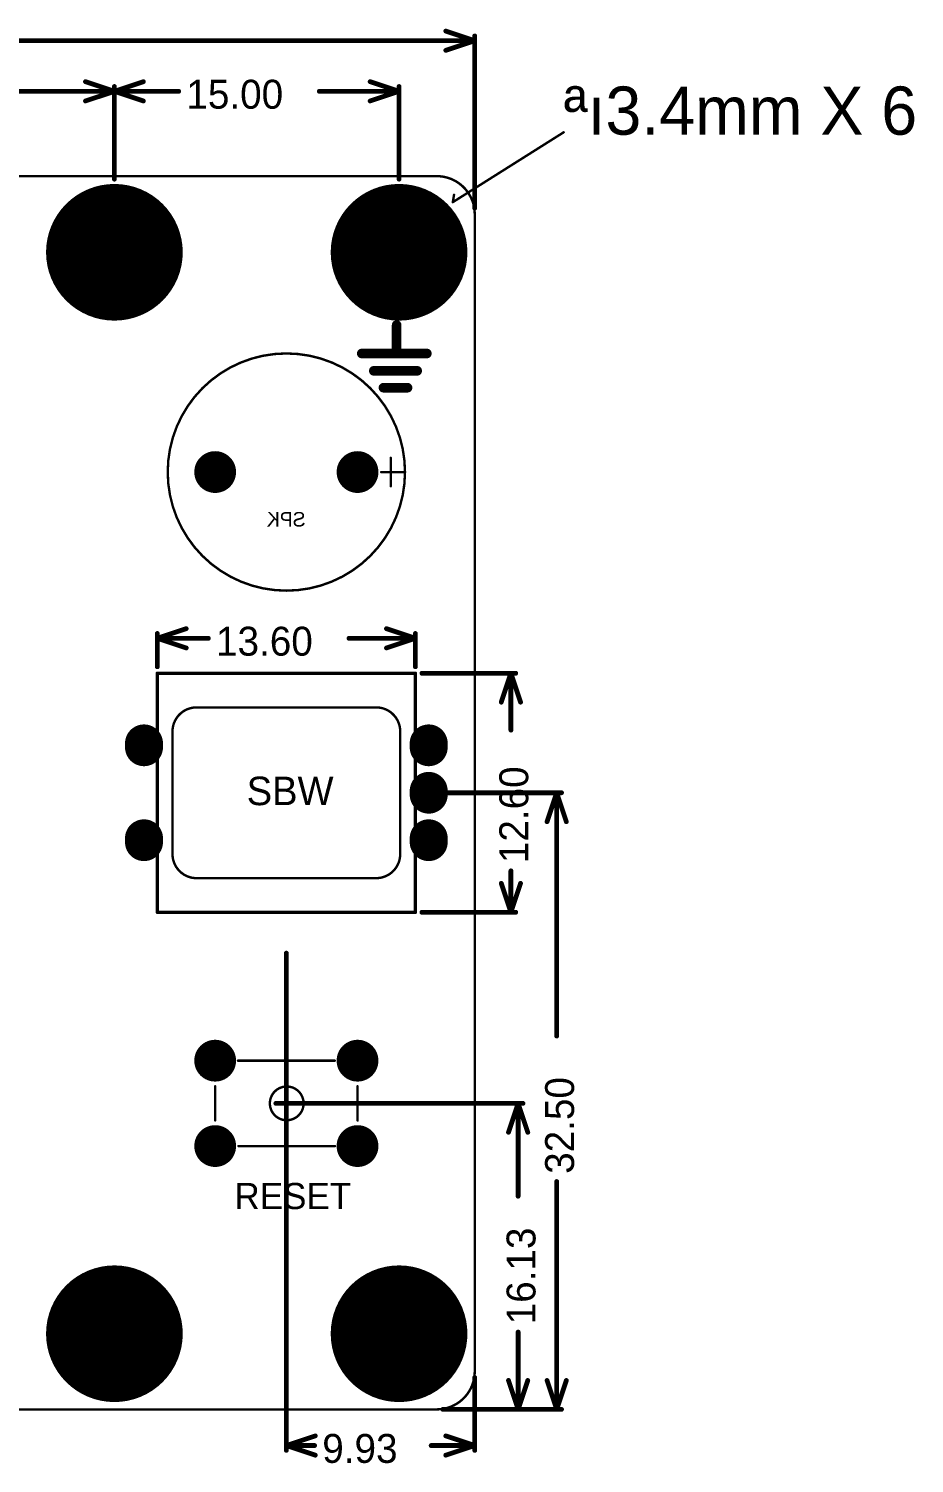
# Model space of a CAD drawing. Header units: millimetres. Extents: x 3.36 to 9.53, y 8.95 to 11.93.
# Drawn here: x 7.691 to 9.528, y 8.949 to 11.926 of the extents above; entities that cross this region are included whole.
import ezdxf

# ---------------------------------------------------------------- set-up
doc = ezdxf.new("R2010")
doc.units = ezdxf.units.MM
doc.header["$MEASUREMENT"] = 0
doc.layers.get('0').update_dxf_attribs({"linetype": 'CONTINUOUS'})
for name, color, linetype in [('BOTTOMOVERLAY', 54, 'CONTINUOUS'), ('BOTTOMSOLDER', 6, 'CONTINUOUS'), ('KEEPOUTLAYER', 6, 'CONTINUOUS'), ('MECHANICAL1', 6, 'CONTINUOUS'), ('MECHANICAL13', 56, 'CONTINUOUS'), ('MULTILAYER', 9, 'CONTINUOUS'), ('TOPOVERLAY', 2, 'CONTINUOUS'), ('TOPSOLDER', 216, 'CONTINUOUS')]:
    doc.layers.add(name, color=color, linetype=linetype)

# ---------------------------------------------------------------- blocks, each defined once
blk = doc.blocks.new('SWITCH_6_6_7_2P_1')
at = {"layer": 'BOTTOMSOLDER', "const_width": 0.0434}
for points in [[(-0.1693, 0.0886, 1), (-0.126, 0.0886, 1)], [(0.126, 0.0886, 1), (0.1693, 0.0886, 1)], [(-0.1693, -0.0886, 1), (-0.126, -0.0886, 1)], [(0.126, -0.0886, 1), (0.1693, -0.0886, 1)]]:
    blk.add_lwpolyline(points, format="xyb", close=True, dxfattribs=at)
at = {"layer": 'MULTILAYER', "const_width": 0.0394}
for points in [[(-0.1673, 0.0886, 1), (-0.128, 0.0886, 1)], [(0.128, 0.0886, 1), (0.1673, 0.0886, 1)], [(-0.1673, -0.0886, 1), (-0.128, -0.0886, 1)], [(0.128, -0.0886, 1), (0.1673, -0.0886, 1)]]:
    blk.add_lwpolyline(points, format="xyb", close=True, dxfattribs=at)
at = {"layer": 'TOPSOLDER', "const_width": 0.0434}
for points in [[(-0.1693, 0.0886, 1), (-0.126, 0.0886, 1)], [(0.126, 0.0886, 1), (0.1693, 0.0886, 1)], [(-0.1693, -0.0886, 1), (-0.126, -0.0886, 1)], [(0.126, -0.0886, 1), (0.1693, -0.0886, 1)]]:
    blk.add_lwpolyline(points, format="xyb", close=True, dxfattribs=at)
blk = doc.blocks.new('BM_29')
at = {"layer": 'BOTTOMSOLDER', "const_width": 0.0789}
for points in [[(-0.2953, 0.0945), (-0.2953, 0.1024)], [(0.2953, 0.0945), (0.2953, 0.1024)], [(0.2953, -0.0039), (0.2953, 0.0039)], [(-0.2953, -0.1024), (-0.2953, -0.0945)], [(0.2953, -0.1024), (0.2953, -0.0945)]]:
    blk.add_lwpolyline(points, dxfattribs=at)
at = {"layer": 'BOTTOMSOLDER', "const_width": 0.0394}
for points in [[(-0.315, 0.1024, 1), (-0.2756, 0.1024, 1)], [(-0.315, 0.0945, 1), (-0.2756, 0.0945, 1)], [(0.2756, 0.1024, 1), (0.315, 0.1024, 1)], [(0.2756, 0.0945, 1), (0.315, 0.0945, 1)], [(0.2756, 0.0039, 1), (0.315, 0.0039, 1)], [(0.2756, -0.0039, 1), (0.315, -0.0039, 1)], [(-0.315, -0.0945, 1), (-0.2756, -0.0945, 1)], [(0.2756, -0.0945, 1), (0.315, -0.0945, 1)], [(-0.315, -0.1024, 1), (-0.2756, -0.1024, 1)], [(0.2756, -0.1024, 1), (0.315, -0.1024, 1)]]:
    blk.add_lwpolyline(points, format="xyb", close=True, dxfattribs=at)
at = {"layer": 'MULTILAYER', "const_width": 0.0709}
for points in [[(-0.2953, 0.0945), (-0.2953, 0.1024)], [(0.2953, 0.0945), (0.2953, 0.1024)], [(0.2953, -0.0039), (0.2953, 0.0039)], [(-0.2953, -0.1024), (-0.2953, -0.0945)], [(0.2953, -0.1024), (0.2953, -0.0945)]]:
    blk.add_lwpolyline(points, dxfattribs=at)
at = {"layer": 'MULTILAYER', "const_width": 0.0354}
for points in [[(-0.313, 0.1024, 1), (-0.2776, 0.1024, 1)], [(-0.313, 0.0945, 1), (-0.2776, 0.0945, 1)], [(0.2776, 0.1024, 1), (0.313, 0.1024, 1)], [(0.2776, 0.0945, 1), (0.313, 0.0945, 1)], [(0.2776, 0.0039, 1), (0.313, 0.0039, 1)], [(0.2776, -0.0039, 1), (0.313, -0.0039, 1)], [(-0.313, -0.0945, 1), (-0.2776, -0.0945, 1)], [(0.2776, -0.0945, 1), (0.313, -0.0945, 1)], [(-0.313, -0.1024, 1), (-0.2776, -0.1024, 1)], [(0.2776, -0.1024, 1), (0.313, -0.1024, 1)]]:
    blk.add_lwpolyline(points, format="xyb", close=True, dxfattribs=at)
at = {"layer": 'TOPOVERLAY', "const_width": 0.005}
for points in [[(-0.2362, 0.1272, -0.414214), (-0.1862, 0.1772)], [(0.1862, 0.1772, -0.414214), (0.2362, 0.1272)], [(-0.1862, -0.1772, -0.414214), (-0.2362, -0.1272)], [(0.2362, -0.1272, -0.414214), (0.1862, -0.1772)]]:
    blk.add_lwpolyline(points, format="xyb", dxfattribs=at)
for points in [[(-0.1862, 0.1772), (-0.0492, 0.1772)], [(-0.0492, 0.1772), (0.0984, 0.1772)], [(0.0984, 0.1772), (0.1862, 0.1772)], [(-0.2362, -0.1272), (-0.2362, 0.1272)], [(0.2362, -0.1272), (0.2362, 0.1272)], [(-0.1862, -0.1772), (0.0878, -0.1772)], [(0.0878, -0.1772), (0.1862, -0.1772)]]:
    blk.add_lwpolyline(points, dxfattribs=at)
at = {"layer": 'TOPOVERLAY', "const_width": 0.0025}
for points in [[(-0.1875, 0.1772, 1), (-0.185, 0.1772, 1)], [(-0.1875, 0.1772, 1), (-0.185, 0.1772, 1)], [(-0.0505, 0.1772, 1), (-0.048, 0.1772, 1)], [(-0.0505, 0.1772, 1), (-0.048, 0.1772, 1)], [(0.0972, 0.1772, 1), (0.0997, 0.1772, 1)], [(0.0972, 0.1772, 1), (0.0997, 0.1772, 1)], [(0.185, 0.1772, 1), (0.1875, 0.1772, 1)], [(0.185, 0.1772, 1), (0.1875, 0.1772, 1)], [(-0.2375, 0.1272, 1), (-0.235, 0.1272, 1)], [(-0.2375, 0.1272, 1), (-0.235, 0.1272, 1)], [(0.235, 0.1272, 1), (0.2375, 0.1272, 1)], [(0.235, 0.1272, 1), (0.2375, 0.1272, 1)], [(-0.2375, -0.1272, 1), (-0.235, -0.1272, 1)], [(-0.2375, -0.1272, 1), (-0.235, -0.1272, 1)], [(0.235, -0.1272, 1), (0.2375, -0.1272, 1)], [(0.235, -0.1272, 1), (0.2375, -0.1272, 1)], [(-0.1875, -0.1772, 1), (-0.185, -0.1772, 1)], [(-0.1875, -0.1772, 1), (-0.185, -0.1772, 1)], [(0.0865, -0.1772, 1), (0.089, -0.1772, 1)], [(0.0865, -0.1772, 1), (0.089, -0.1772, 1)], [(0.185, -0.1772, 1), (0.1875, -0.1772, 1)], [(0.185, -0.1772, 1), (0.1875, -0.1772, 1)]]:
    blk.add_lwpolyline(points, format="xyb", close=True, dxfattribs=at)
at = {"layer": 'TOPSOLDER', "const_width": 0.0789}
for points in [[(-0.2953, 0.0945), (-0.2953, 0.1024)], [(0.2953, 0.0945), (0.2953, 0.1024)], [(0.2953, -0.0039), (0.2953, 0.0039)], [(-0.2953, -0.1024), (-0.2953, -0.0945)], [(0.2953, -0.1024), (0.2953, -0.0945)]]:
    blk.add_lwpolyline(points, dxfattribs=at)
at = {"layer": 'TOPSOLDER', "const_width": 0.0394}
for points in [[(-0.315, 0.1024, 1), (-0.2756, 0.1024, 1)], [(-0.315, 0.0945, 1), (-0.2756, 0.0945, 1)], [(0.2756, 0.1024, 1), (0.315, 0.1024, 1)], [(0.2756, 0.0945, 1), (0.315, 0.0945, 1)], [(0.2756, 0.0039, 1), (0.315, 0.0039, 1)], [(0.2756, -0.0039, 1), (0.315, -0.0039, 1)], [(-0.315, -0.0945, 1), (-0.2756, -0.0945, 1)], [(0.2756, -0.0945, 1), (0.315, -0.0945, 1)], [(-0.315, -0.1024, 1), (-0.2756, -0.1024, 1)], [(0.2756, -0.1024, 1), (0.315, -0.1024, 1)]]:
    blk.add_lwpolyline(points, format="xyb", close=True, dxfattribs=at)
blk = doc.blocks.new('BELL_B_30')
at = {"layer": 'BOTTOMOVERLAY'}
for points, const_width in [([(0.2461, 0, 1), (-0.2461, 0, 1)], 0.005), ([(-0.2178, 0.0295, 1), (-0.2153, 0.0295, 1)], 0.0025), ([(-0.2473, 0, 1), (-0.2448, 0, 1)], 0.0025), ([(-0.2473, 0, 1), (-0.2448, 0, 1)], 0.0025), ([(-0.1981, 0, 1), (-0.1956, 0, 1)], 0.0025), ([(0.2448, 0, 1), (0.2473, 0, 1)], 0.0025), ([(-0.2178, -0.0295, 1), (-0.2153, -0.0295, 1)], 0.0025)]:
    blk.add_lwpolyline(points, format="xyb", close=True, dxfattribs=dict(at, const_width=const_width))
at = {"layer": 'BOTTOMOVERLAY', "const_width": 0.005}
for points in [[(-0.2165, 0.0295), (-0.2165, -0.0295)], [(-0.1969, 0), (-0.2461, 0)]]:
    blk.add_lwpolyline(points, dxfattribs=at)
at = {"layer": 'BOTTOMSOLDER', "const_width": 0.0434}
for points in [[(-0.1693, 0, 1), (-0.126, 0, 1)], [(0.126, 0, 1), (0.1693, 0, 1)]]:
    blk.add_lwpolyline(points, format="xyb", close=True, dxfattribs=at)
at = {"layer": 'MULTILAYER', "const_width": 0.0394}
for points in [[(-0.1673, 0, 1), (-0.128, 0, 1)], [(0.128, 0, 1), (0.1673, 0, 1)]]:
    blk.add_lwpolyline(points, format="xyb", close=True, dxfattribs=at)
at = {"layer": 'TOPSOLDER', "const_width": 0.0434}
for points in [[(-0.1693, 0, 1), (-0.126, 0, 1)], [(0.126, 0, 1), (0.1693, 0, 1)]]:
    blk.add_lwpolyline(points, format="xyb", close=True, dxfattribs=at)

msp = doc.modelspace()

# ---------------------------------------------------------------- linework, layer by layer
at = {"layer": 'BOTTOMOVERLAY', "const_width": 0.02}
for points in [[(8.4545, 11.2518), (8.4545, 11.3108)], [(8.3821, 11.2518), (8.5171, 11.2518)], [(8.4071, 11.2158), (8.4971, 11.2158)], [(8.4271, 11.1808), (8.4771, 11.1808)]]:
    msp.add_lwpolyline(points, dxfattribs=at)
at = {"layer": 'BOTTOMOVERLAY', "const_width": 0.01}
for points in [[(8.4495, 11.3108, 1), (8.4595, 11.3108, 1)], [(8.3771, 11.2518, 1), (8.3871, 11.2518, 1)], [(8.4495, 11.2518, 1), (8.4595, 11.2518, 1)], [(8.5121, 11.2518, 1), (8.5221, 11.2518, 1)], [(8.4021, 11.2158, 1), (8.4121, 11.2158, 1)], [(8.4921, 11.2158, 1), (8.5021, 11.2158, 1)], [(8.4221, 11.1808, 1), (8.4321, 11.1808, 1)], [(8.4721, 11.1808, 1), (8.4821, 11.1808, 1)]]:
    msp.add_lwpolyline(points, format="xyb", close=True, dxfattribs=at)
at = {"layer": 'BOTTOMSOLDER', "const_width": 0.1418}
for points in [[(7.7981, 11.4618, 1), (7.9399, 11.4618, 1)], [(8.3886, 11.4618, 1), (8.5304, 11.4618, 1)], [(7.7981, 9.2178, 1), (7.9399, 9.2178, 1)], [(8.3886, 9.2178, 1), (8.5304, 9.2178, 1)]]:
    msp.add_lwpolyline(points, format="xyb", close=True, dxfattribs=at)
at = {"layer": 'KEEPOUTLAYER', "const_width": 0.005}
for points in [[(3.774, 11.6198), (8.5378, 11.6198)], [(8.6165, 9.1395), (8.6165, 11.5411)], [(3.7703, 9.0608), (8.5378, 9.0608)]]:
    msp.add_lwpolyline(points, dxfattribs=at)
at = {"layer": 'KEEPOUTLAYER', "const_width": 0.0025}
for points in [[(8.5366, 11.6198, 1), (8.5391, 11.6198, 1)], [(8.5366, 11.6198, 1), (8.5391, 11.6198, 1)], [(8.6153, 11.5411, 1), (8.6178, 11.5411, 1)], [(8.6153, 11.5411, 1), (8.6178, 11.5411, 1)], [(8.6153, 9.1395, 1), (8.6178, 9.1395, 1)], [(8.6153, 9.1395, 1), (8.6178, 9.1395, 1)], [(8.5366, 9.0608, 1), (8.5391, 9.0608, 1)], [(8.5366, 9.0608, 1), (8.5391, 9.0608, 1)]]:
    msp.add_lwpolyline(points, format="xyb", close=True, dxfattribs=at)
at = {"layer": 'KEEPOUTLAYER', "const_width": 0.005}
for points in [[(8.5378, 11.6198, -0.414214), (8.6165, 11.5411)], [(8.6165, 9.1395, -0.414214), (8.5378, 9.0608)]]:
    msp.add_lwpolyline(points, format="xyb", dxfattribs=at)
at = {"layer": 'MECHANICAL1', "const_width": 0.005}
for points in [[(3.774, 11.6198), (8.5378, 11.6198)], [(8.6165, 9.1395), (8.6165, 11.5411)], [(3.7703, 9.0608), (8.5378, 9.0608)]]:
    msp.add_lwpolyline(points, dxfattribs=at)
at = {"layer": 'MECHANICAL1', "const_width": 0.0025}
for points in [[(8.5366, 11.6198, 1), (8.5391, 11.6198, 1)], [(8.5366, 11.6198, 1), (8.5391, 11.6198, 1)], [(8.6153, 11.5411, 1), (8.6178, 11.5411, 1)], [(8.6153, 11.5411, 1), (8.6178, 11.5411, 1)], [(8.6153, 9.1395, 1), (8.6178, 9.1395, 1)], [(8.6153, 9.1395, 1), (8.6178, 9.1395, 1)], [(8.5366, 9.0608, 1), (8.5391, 9.0608, 1)], [(8.5366, 9.0608, 1), (8.5391, 9.0608, 1)]]:
    msp.add_lwpolyline(points, format="xyb", close=True, dxfattribs=at)
at = {"layer": 'MECHANICAL1', "const_width": 0.005}
for points in [[(8.5378, 11.6198, -0.414214), (8.6165, 11.5411)], [(8.6165, 9.1395, -0.414214), (8.5378, 9.0608)]]:
    msp.add_lwpolyline(points, format="xyb", dxfattribs=at)
at = {"layer": 'MECHANICAL13'}
for points, const_width in [([(8.5565, 11.9208), (8.6165, 11.9008)], 0.01), ([(8.6165, 11.5536), (8.6165, 11.9108)], 0.01), ([(6.3159, 11.9008), (8.6165, 11.9008)], 0.01), ([(8.5565, 11.8808), (8.6165, 11.9008)], 0.01), ([(7.809, 11.8158), (7.869, 11.7958)], 0.01), ([(7.869, 11.7958), (7.929, 11.8158)], 0.01), ([(8.3995, 11.8158), (8.4595, 11.7958)], 0.01), ([(6.0209, 11.7958), (7.869, 11.7958)], 0.01), ([(7.809, 11.7758), (7.869, 11.7958)], 0.01), ([(7.869, 11.6136), (7.869, 11.8058)], 0.01), ([(7.869, 11.6136), (7.869, 11.8058)], 0.01), ([(7.869, 11.7958), (8.0023, 11.7958)], 0.01), ([(7.869, 11.7958), (7.929, 11.7758)], 0.01), ([(8.2942, 11.7958), (8.4595, 11.7958)], 0.01), ([(8.3995, 11.7758), (8.4595, 11.7958)], 0.01), ([(8.4595, 11.6136), (8.4595, 11.8058)], 0.01), ([(8.571, 11.5658), (8.801, 11.7108)], 0.005), ([(8.571, 11.5658), (8.5736, 11.5812)], 0.005), ([(8.5709, 11.5666), (8.5725, 11.5669)], 0.005), ([(8.5709, 11.5666), (8.571, 11.5658)], 0.005), ([(7.958, 10.6608), (8.018, 10.6808)], 0.01), ([(7.958, 10.6018), (7.958, 10.6708)], 0.01), ([(7.958, 10.6608), (8.0638, 10.6608)], 0.01), ([(7.958, 10.6608), (8.018, 10.6408)], 0.01), ([(8.3557, 10.6608), (8.4934, 10.6608)], 0.01), ([(8.4334, 10.6808), (8.4934, 10.6608)], 0.01), ([(8.4334, 10.6408), (8.4934, 10.6608)], 0.01), ([(8.4934, 10.6018), (8.4934, 10.6708)], 0.01), ([(7.958, 10.0923), (7.958, 10.5883)], 0.007), ([(7.958, 10.5883), (8.4934, 10.5883)], 0.007), ([(8.4934, 10.0923), (8.4934, 10.5883)], 0.007), ([(8.5069, 10.5883), (8.7015, 10.5883)], 0.01), ([(8.6715, 10.5283), (8.6915, 10.5883)], 0.01), ([(8.6915, 10.4703), (8.6915, 10.5883)], 0.01), ([(8.6915, 10.5883), (8.7115, 10.5283)], 0.01), ([(8.521, 10.3403), (8.7965, 10.3403)], 0.01), ([(8.7665, 10.2803), (8.7865, 10.3403)], 0.01), ([(8.7865, 9.8355), (8.7865, 10.3403)], 0.01), ([(8.7865, 10.3403), (8.8065, 10.2803)], 0.01), ([(8.6915, 10.0923), (8.6915, 10.1783)], 0.01), ([(8.6715, 10.1523), (8.6915, 10.0923)], 0.01), ([(8.6915, 10.0923), (8.7115, 10.1523)], 0.01), ([(7.958, 10.0923), (8.4934, 10.0923)], 0.007), ([(8.5069, 10.0923), (8.7015, 10.0923)], 0.01), ([(8.2257, 8.9758), (8.2257, 10.0075)], 0.01), ([(8.204, 9.6958), (8.7165, 9.6958)], 0.01), ([(8.6865, 9.6358), (8.7065, 9.6958)], 0.01), ([(8.7065, 9.5032), (8.7065, 9.6958)], 0.01), ([(8.7065, 9.6958), (8.7265, 9.6358)], 0.01), ([(8.7865, 9.0608), (8.7865, 9.5336)], 0.01), ([(8.7065, 9.0608), (8.7065, 9.2213)], 0.01), ([(8.6165, 8.9758), (8.6165, 9.127)], 0.01), ([(8.6865, 9.1208), (8.7065, 9.0608)], 0.01), ([(8.7065, 9.0608), (8.7265, 9.1208)], 0.01), ([(8.7665, 9.1208), (8.7865, 9.0608)], 0.01), ([(8.7865, 9.0608), (8.8065, 9.1208)], 0.01), ([(8.5503, 9.0608), (8.7165, 9.0608)], 0.01), ([(8.5503, 9.0608), (8.7965, 9.0608)], 0.01), ([(8.2257, 8.9858), (8.2857, 9.0058)], 0.01), ([(8.2257, 8.9858), (8.2842, 8.9858)], 0.01), ([(8.2257, 8.9858), (8.2857, 8.9658)], 0.01), ([(8.5261, 8.9858), (8.6165, 8.9858)], 0.01), ([(8.5565, 9.0058), (8.6165, 8.9858)], 0.01), ([(8.5565, 8.9658), (8.6165, 8.9858)], 0.01)]:
    msp.add_lwpolyline(points, dxfattribs=dict(at, const_width=const_width))
for points, const_width in [([(8.554, 11.9208, 1), (8.559, 11.9208, 1)], 0.005), ([(8.614, 11.9108, 1), (8.619, 11.9108, 1)], 0.005), ([(8.554, 11.8808, 1), (8.559, 11.8808, 1)], 0.005), ([(8.614, 11.9008, 1), (8.619, 11.9008, 1)], 0.005), ([(8.614, 11.9008, 1), (8.619, 11.9008, 1)], 0.005), ([(8.614, 11.9008, 1), (8.619, 11.9008, 1)], 0.005), ([(7.8065, 11.8158, 1), (7.8115, 11.8158, 1)], 0.005), ([(7.9265, 11.8158, 1), (7.9315, 11.8158, 1)], 0.005), ([(8.397, 11.8158, 1), (8.402, 11.8158, 1)], 0.005), ([(7.8665, 11.8058, 1), (7.8715, 11.8058, 1)], 0.005), ([(7.8665, 11.8058, 1), (7.8715, 11.8058, 1)], 0.005), ([(7.8665, 11.7958, 1), (7.8715, 11.7958, 1)], 0.005), ([(7.8665, 11.7958, 1), (7.8715, 11.7958, 1)], 0.005), ([(7.8665, 11.7958, 1), (7.8715, 11.7958, 1)], 0.005), ([(7.8665, 11.7958, 1), (7.8715, 11.7958, 1)], 0.005), ([(7.8665, 11.7958, 1), (7.8715, 11.7958, 1)], 0.005), ([(7.8665, 11.7958, 1), (7.8715, 11.7958, 1)], 0.005), ([(7.9998, 11.7958, 1), (8.0048, 11.7958, 1)], 0.005), ([(8.2917, 11.7958, 1), (8.2967, 11.7958, 1)], 0.005), ([(8.457, 11.8058, 1), (8.462, 11.8058, 1)], 0.005), ([(8.457, 11.7958, 1), (8.462, 11.7958, 1)], 0.005), ([(8.457, 11.7958, 1), (8.462, 11.7958, 1)], 0.005), ([(8.457, 11.7958, 1), (8.462, 11.7958, 1)], 0.005), ([(7.8065, 11.7758, 1), (7.8115, 11.7758, 1)], 0.005), ([(7.9265, 11.7758, 1), (7.9315, 11.7758, 1)], 0.005), ([(8.397, 11.7758, 1), (8.402, 11.7758, 1)], 0.005), ([(8.7997, 11.7108, 1), (8.8022, 11.7108, 1)], 0.0025), ([(7.8665, 11.6136, 1), (7.8715, 11.6136, 1)], 0.005), ([(7.8665, 11.6136, 1), (7.8715, 11.6136, 1)], 0.005), ([(8.457, 11.6136, 1), (8.462, 11.6136, 1)], 0.005), ([(8.5723, 11.5812, 1), (8.5748, 11.5812, 1)], 0.0025), ([(8.5696, 11.5666, 1), (8.5721, 11.5666, 1)], 0.0025), ([(8.5696, 11.5666, 1), (8.5721, 11.5666, 1)], 0.0025), ([(8.5697, 11.5658, 1), (8.5722, 11.5658, 1)], 0.0025), ([(8.5697, 11.5658, 1), (8.5722, 11.5658, 1)], 0.0025), ([(8.5697, 11.5658, 1), (8.5722, 11.5658, 1)], 0.0025), ([(8.5712, 11.5669, 1), (8.5737, 11.5669, 1)], 0.0025), ([(8.614, 11.5536, 1), (8.619, 11.5536, 1)], 0.005), ([(7.9555, 10.6708, 1), (7.9605, 10.6708, 1)], 0.005), ([(7.9555, 10.6608, 1), (7.9605, 10.6608, 1)], 0.005), ([(7.9555, 10.6608, 1), (7.9605, 10.6608, 1)], 0.005), ([(7.9555, 10.6608, 1), (7.9605, 10.6608, 1)], 0.005), ([(8.0155, 10.6808, 1), (8.0205, 10.6808, 1)], 0.005), ([(8.0613, 10.6608, 1), (8.0663, 10.6608, 1)], 0.005), ([(8.3532, 10.6608, 1), (8.3582, 10.6608, 1)], 0.005), ([(8.4309, 10.6808, 1), (8.4359, 10.6808, 1)], 0.005), ([(8.4909, 10.6708, 1), (8.4959, 10.6708, 1)], 0.005), ([(8.4909, 10.6608, 1), (8.4959, 10.6608, 1)], 0.005), ([(8.4909, 10.6608, 1), (8.4959, 10.6608, 1)], 0.005), ([(8.4909, 10.6608, 1), (8.4959, 10.6608, 1)], 0.005), ([(8.0155, 10.6408, 1), (8.0205, 10.6408, 1)], 0.005), ([(8.4309, 10.6408, 1), (8.4359, 10.6408, 1)], 0.005), ([(7.9555, 10.6018, 1), (7.9605, 10.6018, 1)], 0.005), ([(8.4909, 10.6018, 1), (8.4959, 10.6018, 1)], 0.005), ([(7.9563, 10.5883, 1), (7.9598, 10.5883, 1)], 0.0035), ([(7.9563, 10.5883, 1), (7.9598, 10.5883, 1)], 0.0035), ([(8.4917, 10.5883, 1), (8.4952, 10.5883, 1)], 0.0035), ([(8.4917, 10.5883, 1), (8.4952, 10.5883, 1)], 0.0035), ([(8.5044, 10.5883, 1), (8.5094, 10.5883, 1)], 0.005), ([(8.689, 10.5883, 1), (8.694, 10.5883, 1)], 0.005), ([(8.689, 10.5883, 1), (8.694, 10.5883, 1)], 0.005), ([(8.689, 10.5883, 1), (8.694, 10.5883, 1)], 0.005), ([(8.699, 10.5883, 1), (8.704, 10.5883, 1)], 0.005), ([(8.669, 10.5283, 1), (8.674, 10.5283, 1)], 0.005), ([(8.709, 10.5283, 1), (8.714, 10.5283, 1)], 0.005), ([(8.689, 10.4703, 1), (8.694, 10.4703, 1)], 0.005), ([(8.5185, 10.3403, 1), (8.5235, 10.3403, 1)], 0.005), ([(8.784, 10.3403, 1), (8.789, 10.3403, 1)], 0.005), ([(8.784, 10.3403, 1), (8.789, 10.3403, 1)], 0.005), ([(8.784, 10.3403, 1), (8.789, 10.3403, 1)], 0.005), ([(8.794, 10.3403, 1), (8.799, 10.3403, 1)], 0.005), ([(8.764, 10.2803, 1), (8.769, 10.2803, 1)], 0.005), ([(8.804, 10.2803, 1), (8.809, 10.2803, 1)], 0.005), ([(8.689, 10.1783, 1), (8.694, 10.1783, 1)], 0.005), ([(8.669, 10.1523, 1), (8.674, 10.1523, 1)], 0.005), ([(8.709, 10.1523, 1), (8.714, 10.1523, 1)], 0.005), ([(7.9563, 10.0923, 1), (7.9598, 10.0923, 1)], 0.0035), ([(7.9563, 10.0923, 1), (7.9598, 10.0923, 1)], 0.0035), ([(8.4917, 10.0923, 1), (8.4952, 10.0923, 1)], 0.0035), ([(8.4917, 10.0923, 1), (8.4952, 10.0923, 1)], 0.0035), ([(8.5044, 10.0923, 1), (8.5094, 10.0923, 1)], 0.005), ([(8.689, 10.0923, 1), (8.694, 10.0923, 1)], 0.005), ([(8.689, 10.0923, 1), (8.694, 10.0923, 1)], 0.005), ([(8.689, 10.0923, 1), (8.694, 10.0923, 1)], 0.005), ([(8.699, 10.0923, 1), (8.704, 10.0923, 1)], 0.005), ([(8.2232, 10.0075, 1), (8.2282, 10.0075, 1)], 0.005), ([(8.784, 9.8355, 1), (8.789, 9.8355, 1)], 0.005), ([(8.2015, 9.6958, 1), (8.2065, 9.6958, 1)], 0.005), ([(8.704, 9.6958, 1), (8.709, 9.6958, 1)], 0.005), ([(8.704, 9.6958, 1), (8.709, 9.6958, 1)], 0.005), ([(8.704, 9.6958, 1), (8.709, 9.6958, 1)], 0.005), ([(8.714, 9.6958, 1), (8.719, 9.6958, 1)], 0.005), ([(8.684, 9.6358, 1), (8.689, 9.6358, 1)], 0.005), ([(8.724, 9.6358, 1), (8.729, 9.6358, 1)], 0.005), ([(8.784, 9.5336, 1), (8.789, 9.5336, 1)], 0.005), ([(8.704, 9.5032, 1), (8.709, 9.5032, 1)], 0.005), ([(8.704, 9.2213, 1), (8.709, 9.2213, 1)], 0.005), ([(8.614, 9.127, 1), (8.619, 9.127, 1)], 0.005), ([(8.684, 9.1208, 1), (8.689, 9.1208, 1)], 0.005), ([(8.724, 9.1208, 1), (8.729, 9.1208, 1)], 0.005), ([(8.764, 9.1208, 1), (8.769, 9.1208, 1)], 0.005), ([(8.804, 9.1208, 1), (8.809, 9.1208, 1)], 0.005), ([(8.5478, 9.0608, 1), (8.5528, 9.0608, 1)], 0.005), ([(8.5478, 9.0608, 1), (8.5528, 9.0608, 1)], 0.005), ([(8.704, 9.0608, 1), (8.709, 9.0608, 1)], 0.005), ([(8.704, 9.0608, 1), (8.709, 9.0608, 1)], 0.005), ([(8.704, 9.0608, 1), (8.709, 9.0608, 1)], 0.005), ([(8.714, 9.0608, 1), (8.719, 9.0608, 1)], 0.005), ([(8.784, 9.0608, 1), (8.789, 9.0608, 1)], 0.005), ([(8.784, 9.0608, 1), (8.789, 9.0608, 1)], 0.005), ([(8.784, 9.0608, 1), (8.789, 9.0608, 1)], 0.005), ([(8.794, 9.0608, 1), (8.799, 9.0608, 1)], 0.005), ([(8.2232, 8.9858, 1), (8.2282, 8.9858, 1)], 0.005), ([(8.2232, 8.9858, 1), (8.2282, 8.9858, 1)], 0.005), ([(8.2232, 8.9858, 1), (8.2282, 8.9858, 1)], 0.005), ([(8.2817, 8.9858, 1), (8.2867, 8.9858, 1)], 0.005), ([(8.2832, 9.0058, 1), (8.2882, 9.0058, 1)], 0.005), ([(8.5236, 8.9858, 1), (8.5286, 8.9858, 1)], 0.005), ([(8.554, 9.0058, 1), (8.559, 9.0058, 1)], 0.005), ([(8.614, 8.9858, 1), (8.619, 8.9858, 1)], 0.005), ([(8.614, 8.9858, 1), (8.619, 8.9858, 1)], 0.005), ([(8.614, 8.9858, 1), (8.619, 8.9858, 1)], 0.005), ([(8.2232, 8.9758, 1), (8.2282, 8.9758, 1)], 0.005), ([(8.2832, 8.9658, 1), (8.2882, 8.9658, 1)], 0.005), ([(8.554, 8.9658, 1), (8.559, 8.9658, 1)], 0.005), ([(8.614, 8.9758, 1), (8.619, 8.9758, 1)], 0.005)]:
    msp.add_lwpolyline(points, format="xyb", close=True, dxfattribs=dict(at, const_width=const_width))
at = {"layer": 'MULTILAYER', "const_width": 0.1378}
for points in [[(7.8001, 11.4618, 1), (7.9379, 11.4618, 1)], [(8.3906, 11.4618, 1), (8.5284, 11.4618, 1)], [(7.8001, 9.2178, 1), (7.9379, 9.2178, 1)], [(8.3906, 9.2178, 1), (8.5284, 9.2178, 1)]]:
    msp.add_lwpolyline(points, format="xyb", close=True, dxfattribs=at)
at = {"layer": 'TOPOVERLAY', "const_width": 0.005}
for points in [[(8.1253, 9.7844), (8.3261, 9.7844)], [(8.0781, 9.6603), (8.0781, 9.7312)], [(8.3734, 9.6603), (8.3734, 9.7312)], [(8.1265, 9.6072), (8.3265, 9.6072)]]:
    msp.add_lwpolyline(points, dxfattribs=at)
at = {"layer": 'TOPOVERLAY'}
for points, const_width in [([(8.1241, 9.7844, 1), (8.1266, 9.7844, 1)], 0.0025), ([(8.3249, 9.7844, 1), (8.3274, 9.7844, 1)], 0.0025), ([(8.0768, 9.7312, 1), (8.0793, 9.7312, 1)], 0.0025), ([(8.2615, 9.6958, 1), (8.1915, 9.6958, 1)], 0.005), ([(8.3721, 9.7312, 1), (8.3746, 9.7312, 1)], 0.0025), ([(8.1903, 9.6958, 1), (8.1928, 9.6958, 1)], 0.0025), ([(8.2603, 9.6958, 1), (8.2628, 9.6958, 1)], 0.0025), ([(8.0768, 9.6603, 1), (8.0793, 9.6603, 1)], 0.0025), ([(8.3721, 9.6603, 1), (8.3746, 9.6603, 1)], 0.0025), ([(8.1253, 9.6072, 1), (8.1278, 9.6072, 1)], 0.0025), ([(8.3253, 9.6072, 1), (8.3278, 9.6072, 1)], 0.0025)]:
    msp.add_lwpolyline(points, format="xyb", close=True, dxfattribs=dict(at, const_width=const_width))
at = {"layer": 'TOPSOLDER', "const_width": 0.1418}
for points in [[(7.7981, 11.4618, 1), (7.9399, 11.4618, 1)], [(8.3886, 11.4618, 1), (8.5304, 11.4618, 1)], [(7.7981, 9.2178, 1), (7.9399, 9.2178, 1)], [(8.3886, 9.2178, 1), (8.5304, 9.2178, 1)]]:
    msp.add_lwpolyline(points, format="xyb", close=True, dxfattribs=at)

# ---------------------------------------------------------------- block references
for name, p, rotation in [('BELL_B_30', (8.2257, 11.0058), 180), ('BM_29', (8.2257, 10.3403), 360), ('SWITCH_6_6_7_2P_1', (8.2257, 9.6958), 180)]:
    msp.add_blockref(name, p, dxfattribs=dict(rotation=rotation))

# ---------------------------------------------------------------- texts
at = {"layer": 'BOTTOMOVERLAY', "text_generation_flag": 2}
msp.add_text('SPK', height=0.03, rotation=360, dxfattribs=at).set_placement((8.2657, 10.8928))
at = {"layer": 'MECHANICAL13'}
for s, p in [('15.00', (8.0183, 11.7598)), ('13.60', (8.0798, 10.6248)), ('9.93', (8.3002, 8.9498))]:
    msp.add_text(s, height=0.06, dxfattribs=at).set_placement(p)
for s, height, rotation, p in [('ªı3.4mm X 6', 0.1, 360, (8.801, 11.7058)), ('12.60', 0.06, 90, (8.7275, 10.1943)), ('32.50', 0.06, 90, (8.8225, 9.5496)), ('16.13', 0.06, 90, (8.7425, 9.2373))]:
    msp.add_text(s, height=height, rotation=rotation, dxfattribs=at).set_placement(p)
at = {"layer": 'TOPOVERLAY'}
msp.add_text('SBW', height=0.05915, rotation=360, dxfattribs=at).set_placement((8.1434, 10.3146))
msp.add_text('RESET', height=0.05431, dxfattribs=at).set_placement((8.118, 9.4764))

doc.saveas('drawing.dxf')
